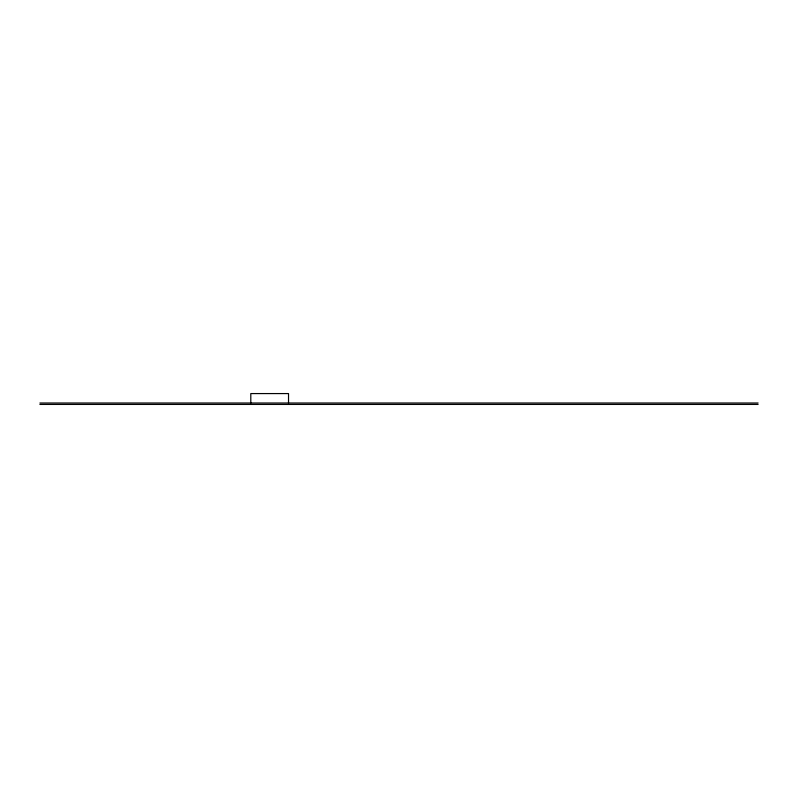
<?xml version="1.0" encoding="UTF-8"?>
<svg xmlns="http://www.w3.org/2000/svg" width="798" height="798" viewBox="0 0 798 798"><rect width="100%" height="100%" fill="white"/><g stroke="black" fill="none" stroke-linecap="round" stroke-linejoin="round"><path stroke-width="1.2" d="M39.9 403.01L758.1 403.01M39.9 404.426L758.1 404.426M288.527 403.01L288.527 393.574L250.801 393.574L250.801 403.01"/></g></svg>
